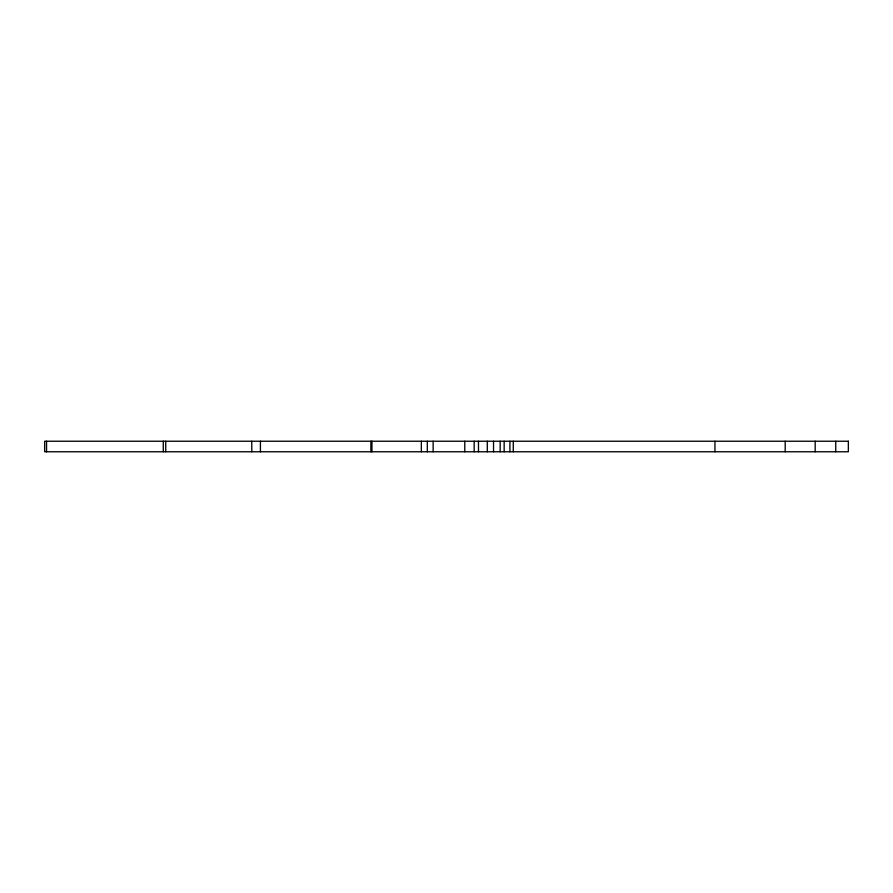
<?xml version="1.0" encoding="UTF-8"?>
<svg xmlns="http://www.w3.org/2000/svg" width="893" height="893" viewBox="0 0 893 893"><rect width="100%" height="100%" fill="white"/><g stroke="black" fill="none" stroke-linecap="round" stroke-linejoin="round"><path stroke-width="1.34" d="M835.748 441.231L835.748 451.769M815.186 441.231L815.186 451.769M785.193 441.231L785.193 451.769M714.947 441.231L714.947 451.769M513.274 441.231L513.274 451.769M509.914 441.231L509.914 451.769M504.154 441.231L504.154 451.769M500.158 441.231L500.158 451.769M493.528 441.231L493.528 451.769M487.299 441.231L487.299 451.769M478.481 441.231L478.481 451.769M474.172 441.231L474.172 451.769M464.773 441.231L464.773 451.769M433.138 441.231L433.138 451.769M427.312 441.231L427.312 451.769M421.34 441.231L421.34 451.769M371.934 441.231L371.934 451.769M370.885 441.231L370.885 451.769M260.421 441.231L260.421 451.769M251.726 441.231L251.826 451.769M165.73 441.231L165.73 451.769M163.274 441.231L163.274 451.769M46.548 441.231L46.548 451.769M848.35 441.231L44.65 441.231L44.65 451.769L848.35 451.769L848.35 441.231"/></g></svg>
